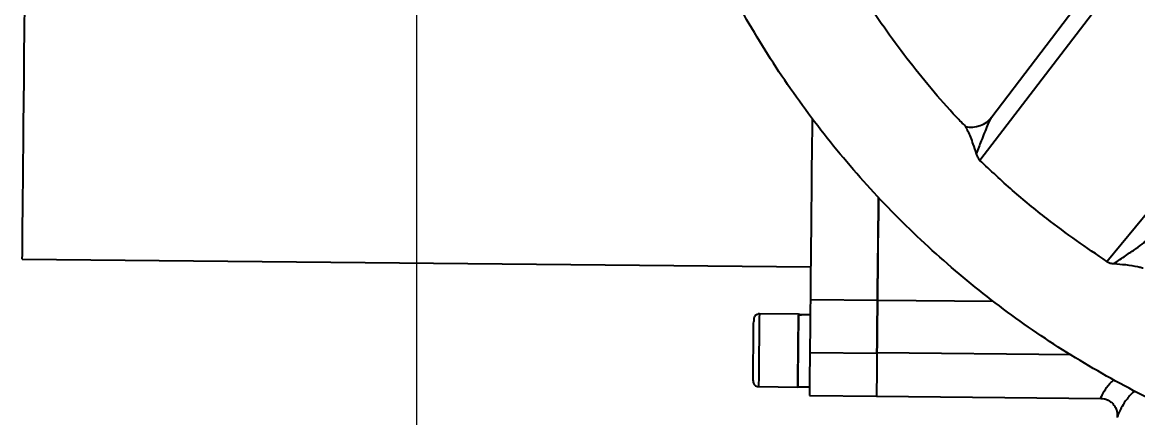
# Model space of a CAD drawing. Header units: millimetres. Extents: x 2454 to 4226, y 715 to 1968.
# Drawn here: x 2955.8 to 3135.3, y 932.4 to 996 of the extents above; entities that cross this region are included whole.
import ezdxf

# ---------------------------------------------------------------- set-up
doc = ezdxf.new("R2010")
doc.units = ezdxf.units.MM
doc.layers.add('标注', color=3, linetype='Continuous', lineweight=13)
doc.styles.add('SLDTEXTSTYLE1', font='txt.shx', dxfattribs={"width": 0.7, "bigfont": 'gbcbig.shx'})
doc.dimstyles.new('SLDDIMSTYLE12$0', dxfattribs={"dimtxt": 12, "dimasz": 10, "dimexe": 0, "dimexo": 0.0625, "dimgap": 0.875, "dimtad": 1, "dimdec": 1, "dimlfac": 1.8, "dimrnd": 1e-09, "dimzin": 12, "dimdsep": 46, "dimtxsty": 'SLDTEXTSTYLE1', "dimcen": 0.09, "dimdle": 8.16, "dimclrd": 3, "dimclre": 3, "dimadec": 0, "dimazin": 3, "dimtfac": 1, "dimtdec": 1, "dimtofl": 0, "dimtmove": 0, "dimatfit": 3, "dimfxl": 0, "dimfrac": 2, "dimtolj": 1, "dimlwd": 5, "dimlwe": 5, "dimarcsym": 0})

# ---------------------------------------------------------------- blocks, each defined once
blk = doc.blocks.new('*D50')
at = {"layer": 'Defpoints', "color": 0, "transparency": 16777216}
for p in [(3205.35, 1072.8), (3019.25, 833.3), (3203.38, 833.3)]:
    blk.add_point(p, dxfattribs=at)
at = {"layer": '标注', "color": 3, "lineweight": 5, "transparency": 16777216}
blk.add_line((3205.29, 1072.8), (3019.25, 1072.8), dxfattribs=at)
at = {"layer": '标注', "color": 3, "linetype": 'Continuous', "lineweight": 5, "transparency": 16777216}
for p, q in [((3019.25, 1062.8), (3019.25, 843.3)), ((3203.32, 833.3), (3019.25, 833.3))]:
    blk.add_line(p, q, dxfattribs=at)
at = {"layer": '标注', "color": 3, "transparency": 16777216}
for points in [[(3017.58, 1062.8), (3020.92, 1062.8), (3019.25, 1072.8)], [(3017.58, 843.3), (3020.92, 843.3), (3019.25, 833.3)]]:
    blk.add_solid(points, dxfattribs=at)
at = {"layer": '标注', "color": 0, "transparency": 16777216, "insert": (3004.66, 912.63), "char_height": 12, "attachment_point": 5, "rotation": 90, "style": 'SLDTEXTSTYLE1'}
blk.add_mtext('\\A1;{\\fSimSun|b0|i0|c134|p2;\\H2.28571x;245}', dxfattribs=at)

msp = doc.modelspace()

# ---------------------------------------------------------------- linework, layer by layer
at = {"color": 7, "linetype": 'Continuous', "lineweight": 25}
for p, q in [((3125.926, 999.203), (3111.827, 980.786)), ((3128.595, 998.161), (3109.917, 973.818)), ((3130.364, 957.557), (3149.905, 981.214)), ((2955.803, 957.957), (3082.696, 956.696)), ((3082.644, 951.436), (3093.443, 951.329)), ((3093.444, 951.359), (3112.086, 951.174)), ((3080.73, 949.065), (3074.431, 949.128)), ((3080.73, 949.011), (3080.729, 948.907)), ((3082.56, 942.944), (3093.359, 942.837)), ((3124.609, 942.542), (3093.359, 942.852)), ((3074.315, 937.428), (3080.614, 937.366)), ((3080.615, 937.419), (3082.505, 937.401)), ((3082.491, 935.997), (3093.29, 935.889)), ((3093.29, 935.89), (3129.382, 935.531))]:
    msp.add_line(p, q, dxfattribs=at)
at = {"color": 7, "linetype": 'Continuous', "lineweight": 25, "flags": 128}
for points in [[(2955.803, 957.957), (2955.804, 958.117), (2955.809, 958.598), (2955.817, 959.396), (2955.828, 960.508), (2955.842, 961.929), (2955.859, 963.65), (2955.879, 965.662), (2955.901, 967.957), (2955.927, 970.522), (2955.955, 973.344), (2955.985, 976.408), (2956.018, 979.699), (2956.053, 983.201), (2956.089, 986.895), (2956.128, 990.762), (2956.168, 994.784), (2956.209, 998.938), (2956.251, 1003.205), (2956.295, 1007.563), (2956.339, 1011.988), (2956.383, 1016.459), (2956.428, 1020.954)], [(3082.932, 980.526), (3082.921, 979.435), (3082.884, 975.656), (3082.848, 972.08), (3082.815, 968.725), (3082.784, 965.606), (3082.756, 962.738), (3082.73, 960.132), (3082.707, 957.803), (3082.687, 955.76), (3082.669, 954.012), (3082.655, 952.569), (3082.644, 951.436)], [(3093.607, 967.813), (3093.584, 965.499), (3093.555, 962.63), (3093.529, 960.025), (3093.506, 957.695), (3093.486, 955.652), (3093.469, 953.905), (3093.455, 952.461), (3093.443, 951.329)], [(3093.444, 951.359), (3093.455, 952.502), (3093.469, 953.955), (3093.487, 955.712), (3093.507, 957.764), (3093.53, 960.103), (3093.556, 962.716), (3093.585, 965.593), (3093.607, 967.875)], [(3082.644, 951.436), (3082.64, 951.009), (3082.633, 950.351), (3082.625, 949.481), (3082.614, 948.422), (3082.602, 947.204), (3082.589, 945.86), (3082.574, 944.427), (3082.56, 942.944)], [(3093.359, 942.852), (3093.374, 944.335), (3093.388, 945.769), (3093.402, 947.115), (3093.414, 948.335), (3093.424, 949.396), (3093.433, 950.269), (3093.439, 950.929), (3093.444, 951.359)], [(3093.443, 951.329), (3093.439, 950.902), (3093.433, 950.244), (3093.424, 949.374), (3093.413, 948.315), (3093.401, 947.097), (3093.388, 945.752), (3093.374, 944.319), (3093.359, 942.837)], [(3073.473, 943.287), (3073.485, 944.568), (3073.497, 945.762), (3073.507, 946.787), (3073.515, 947.573), (3073.519, 947.928)], [(3074.431, 949.128), (3074.43, 949.039), (3074.426, 948.649), (3074.419, 947.97), (3074.41, 947.038), (3074.399, 945.903), (3074.386, 944.627), (3074.373, 943.278)], [(3080.615, 937.419), (3080.615, 937.476), (3080.619, 937.82), (3080.625, 938.46), (3080.634, 939.359), (3080.645, 940.469), (3080.657, 941.73), (3080.671, 943.071), (3080.684, 944.421), (3080.697, 945.704), (3080.708, 946.852), (3080.718, 947.8), (3080.725, 948.498), (3080.729, 948.907)], [(3080.73, 949.011), (3080.73, 949.055), (3080.73, 948.976), (3080.726, 948.587), (3080.719, 947.907), (3080.71, 946.975), (3080.698, 945.841), (3080.686, 944.564), (3080.672, 943.215)], [(3073.424, 938.381), (3073.425, 938.506), (3073.43, 939), (3073.438, 939.787), (3073.448, 940.812), (3073.46, 942.006), (3073.473, 943.287)], [(3074.373, 943.278), (3074.359, 941.929), (3074.346, 940.652), (3074.335, 939.518), (3074.326, 938.586), (3074.319, 937.907), (3074.315, 937.517), (3074.315, 937.428)], [(3080.672, 943.215), (3080.659, 941.866), (3080.646, 940.59), (3080.635, 939.455), (3080.626, 938.523), (3080.619, 937.844), (3080.615, 937.454), (3080.614, 937.375), (3080.615, 937.419)], [(3082.56, 942.944), (3082.544, 941.384), (3082.529, 939.911), (3082.516, 938.596), (3082.506, 937.501), (3082.497, 936.679), (3082.492, 936.169), (3082.491, 935.997)], [(3093.359, 942.852), (3093.344, 941.292), (3093.329, 939.818), (3093.316, 938.5), (3093.305, 937.403), (3093.297, 936.578), (3093.292, 936.066), (3093.29, 935.89), (3093.29, 935.89)], [(3093.359, 942.837), (3093.344, 941.277), (3093.329, 939.804), (3093.316, 938.488), (3093.305, 937.393), (3093.297, 936.572), (3093.292, 936.062), (3093.29, 935.889)]]:
    msp.add_lwpolyline(points, dxfattribs=at)
at = {"color": 7, "linetype": 'Continuous', "lineweight": 25}
msp.add_arc((3108.509, 983.361), 4.202, 257.62568, 323.26961, dxfattribs=at)
for centre, start_param, end_param in [((3082.562, 943.196), 1.5707963, 1.7601929), ((3080.672, 943.215), 1.4765243, 1.5707963)]:
    msp.add_ellipse(centre, major_axis=(10.039, -0.1), ratio=0.577345, start_param=start_param, end_param=end_param, dxfattribs=at)
for points, knots in [([(3053.725, 1095.471), (3053.557, 1094.29), (3053.079, 1090.929), (3052.511, 1085.361), (3052.11, 1078.77), (3051.997, 1072.167), (3052.167, 1065.566), (3052.622, 1058.977), (3053.36, 1052.415), (3054.379, 1045.89), (3055.679, 1039.415), (3057.256, 1033.003), (3059.108, 1026.664), (3061.23, 1020.41), (3063.621, 1014.254), (3066.274, 1008.207), (3069.184, 1002.279), (3072.348, 996.482), (3075.758, 990.827), (3079.408, 985.323), (3083.292, 979.982), (3087.402, 974.813), (3091.731, 969.826), (3096.271, 965.03), (3101.013, 960.434), (3105.948, 956.046), (3111.068, 951.874), (3116.362, 947.927), (3121.822, 944.212), (3127.436, 940.735), (3133.195, 937.503), (3139.088, 934.522), (3145.103, 931.797), (3151.231, 929.334), (3157.458, 927.137), (3163.775, 925.21), (3170.169, 923.557), (3176.627, 922.181), (3183.14, 921.084), (3189.693, 920.268), (3196.275, 919.735), (3202.874, 919.486), (3209.478, 919.522), (3216.074, 919.841), (3222.651, 920.445), (3229.195, 921.331), (3235.695, 922.498), (3242.139, 923.943), (3248.514, 925.665), (3254.81, 927.659), (3261.013, 929.923), (3267.114, 932.452), (3273.1, 935.241), (3278.96, 938.285), (3284.684, 941.579), (3290.261, 945.116), (3295.68, 948.89), (3300.932, 952.893), (3306.007, 957.119), (3310.895, 961.56), (3315.587, 966.207), (3320.075, 971.051), (3324.35, 976.085), (3328.405, 981.297), (3332.231, 986.68), (3335.822, 992.222), (3339.171, 997.913), (3342.272, 1003.744), (3345.119, 1009.703), (3347.707, 1015.778), (3350.031, 1021.96), (3352.087, 1028.236), (3353.87, 1034.594), (3355.379, 1041.023), (3356.609, 1047.512), (3357.558, 1054.047), (3358.225, 1060.617), (3358.609, 1067.21), (3358.709, 1073.813), (3358.524, 1080.414), (3358.055, 1087.001), (3357.303, 1093.562), (3356.27, 1100.085), (3354.956, 1106.557), (3353.365, 1112.966), (3351.5, 1119.301), (3349.363, 1125.55), (3346.96, 1131.701), (3344.294, 1137.742), (3341.37, 1143.664), (3338.194, 1149.454), (3334.772, 1155.102), (3331.11, 1160.597), (3327.214, 1165.93), (3323.093, 1171.09), (3318.753, 1176.068), (3314.203, 1180.854), (3309.452, 1185.44), (3304.507, 1189.817), (3299.378, 1193.977), (3294.075, 1197.913), (3288.607, 1201.617), (3282.985, 1205.081), (3277.219, 1208.301), (3271.32, 1211.269), (3265.299, 1213.981), (3259.166, 1216.431), (3252.934, 1218.614), (3246.613, 1220.528), (3240.216, 1222.167), (3233.754, 1223.529), (3227.24, 1224.612), (3220.684, 1225.414), (3214.101, 1225.932), (3207.501, 1226.167), (3200.898, 1226.117), (3194.302, 1225.783), (3187.727, 1225.166), (3181.185, 1224.266), (3174.687, 1223.085), (3168.247, 1221.625), (3161.875, 1219.89), (3155.584, 1217.881), (3149.385, 1215.604), (3143.29, 1213.062), (3137.31, 1210.26), (3131.456, 1207.204), (3125.739, 1203.898), (3120.17, 1200.348), (3114.759, 1196.563), (3109.516, 1192.548), (3104.45, 1188.311), (3099.572, 1183.86), (3094.89, 1179.203), (3090.412, 1174.349), (3086.148, 1169.306), (3082.105, 1164.085), (3078.29, 1158.694), (3074.711, 1153.144), (3071.374, 1147.445), (3068.286, 1141.608), (3065.452, 1135.643), (3062.877, 1129.562), (3060.567, 1123.375), (3058.525, 1117.095), (3056.754, 1110.733), (3055.262, 1104.3), (3054.3, 1099.2), (3053.845, 1096.248), (3053.725, 1095.471)], [0, 0, 0, 0, 0.00371707, 0.01057073, 0.01742476, 0.02427878, 0.03113281, 0.03798684, 0.04484087, 0.0516949, 0.05854893, 0.06540296, 0.07225699, 0.07911102, 0.08596505, 0.09281907, 0.0996731, 0.10652713, 0.11338116, 0.12023519, 0.12708922, 0.13394325, 0.14079728, 0.14765131, 0.15450534, 0.16135937, 0.1682134, 0.17506743, 0.18192146, 0.18877549, 0.19562952, 0.20248355, 0.20933758, 0.21619161, 0.22304564, 0.22989967, 0.2367537, 0.24360773, 0.25046176, 0.25731579, 0.26416982, 0.27102385, 0.27787788, 0.28473191, 0.29158594, 0.29843997, 0.305294, 0.31214803, 0.31900206, 0.32585609, 0.33271012, 0.33956415, 0.34641818, 0.35327221, 0.36012624, 0.36698027, 0.3738343, 0.38068833, 0.38754236, 0.39439639, 0.40125042, 0.40810445, 0.41495848, 0.42181251, 0.42866653, 0.43552056, 0.44237459, 0.44922862, 0.45608265, 0.46293668, 0.46979071, 0.47664474, 0.48349877, 0.4903528, 0.49720683, 0.50406086, 0.51091488, 0.51776891, 0.52462294, 0.53147697, 0.538331, 0.54518503, 0.55203906, 0.55889309, 0.56574712, 0.57260114, 0.57945517, 0.5863092, 0.59316323, 0.60001726, 0.60687129, 0.61372532, 0.62057935, 0.62743338, 0.63428741, 0.64114144, 0.64799547, 0.6548495, 0.66170352, 0.66855755, 0.67541158, 0.68226561, 0.68911964, 0.69597367, 0.7028277, 0.70968173, 0.71653576, 0.72338979, 0.73024382, 0.73709785, 0.74395188, 0.75080591, 0.75765994, 0.76451397, 0.771368, 0.77822203, 0.78507606, 0.79193009, 0.79878412, 0.80563816, 0.81249219, 0.81934622, 0.82620025, 0.83305428, 0.83990831, 0.84676234, 0.85361637, 0.8604704, 0.86732443, 0.87417846, 0.88103249, 0.88788652, 0.89474054, 0.90159457, 0.9084486, 0.91530263, 0.92215666, 0.92901069, 0.93586472, 0.94271875, 0.94957278, 0.95642681, 0.96328084, 0.97013487, 0.9769889, 0.98384293, 0.99069696, 0.99755098, 1, 1, 1, 1]), ([(3107.629, 979.281), (3107.145, 979.774), (3105.212, 981.743), (3102.042, 985.387), (3098.133, 990.202), (3094.462, 995.205), (3091.021, 1000.368), (3087.821, 1005.683), (3084.868, 1011.14), (3082.168, 1016.726), (3079.726, 1022.43), (3077.549, 1028.239), (3075.64, 1034.143), (3074.004, 1040.127), (3072.644, 1046.181), (3071.562, 1052.29), (3070.762, 1058.443), (3070.244, 1064.625), (3070.01, 1070.825), (3070.06, 1077.03), (3070.398, 1083.224), (3070.915, 1088.487), (3071.366, 1091.673), (3071.527, 1092.812)], [0, 0, 0, 0, 0.0168019, 0.0670767, 0.1173514, 0.1676261, 0.2179009, 0.2681756, 0.3184503, 0.3687251, 0.4189998, 0.4692745, 0.5195493, 0.569824, 0.6200987, 0.6703735, 0.7206482, 0.770923, 0.8211977, 0.8714724, 0.9217472, 0.9720219, 1, 1, 1, 1]), ([(3111.876, 980.848), (3111.764, 980.675), (3111.519, 980.297), (3110.952, 978.995), (3110.221, 977.175), (3109.6, 975.581), (3109.323, 974.871)], [0, 0, 0, 0, 0.143983, 0.3135436, 0.6943381, 1, 1, 1, 1]), ([(3107.608, 979.257), (3107.625, 979.229), (3107.668, 979.155), (3107.993, 978.519), (3108.394, 977.58), (3108.856, 976.358), (3109.159, 975.405), (3109.326, 974.878)], [0, 0, 0, 0, 0.1173089, 0.3102513, 0.5202168, 0.7349424, 1, 1, 1, 1]), ([(3109.333, 974.856), (3109.39, 974.69), (3109.491, 974.398), (3109.708, 974.036), (3109.866, 973.871), (3109.917, 973.818)], [0, 0, 0, 0, 0.4689801, 0.8284703, 1, 1, 1, 1]), ([(3130.364, 957.557), (3127.094, 959.801), (3121.865, 963.39), (3115.133, 968.946), (3111.657, 972.192), (3109.917, 973.818)], [0, 0, 0, 0, 0.45458064, 0.72692318, 1, 1, 1, 1]), ([(3131.543, 957.227), (3132.168, 957.652), (3133.392, 958.484), (3135.004, 959.604), (3136.23, 960.474), (3136.639, 960.89), (3136.784, 961.039)], [0, 0, 0, 0, 0.3035386, 0.5944179, 0.8555763, 1, 1, 1, 1]), ([(3130.364, 957.557), (3130.497, 957.486), (3130.82, 957.313), (3131.237, 957.243), (3131.491, 957.223), (3131.564, 957.217)], [0, 0, 0, 0, 0.33390216, 0.80874156, 1, 1, 1, 1]), ([(3131.531, 957.219), (3132.147, 957.168), (3133.544, 957.052), (3135.063, 956.803), (3135.925, 956.604), (3136.185, 956.526), (3136.193, 956.523), (3136.195, 956.523)], [0, 0, 0, 0, 0.2975459, 0.6742449, 0.8385185, 0.958082, 1, 1, 1, 1]), ([(3074.442, 949.12), (3074.427, 949.123), (3074.304, 949.144), (3074.09, 949.076), (3073.858, 948.944), (3073.704, 948.783), (3073.609, 948.626), (3073.557, 948.487), (3073.533, 948.377), (3073.524, 948.302), (3073.522, 948.262), (3073.522, 948.246), (3073.522, 948.243), (3073.522, 948.241), (3073.522, 948.239), (3073.522, 948.238), (3073.522, 948.235), (3073.522, 948.204), (3073.521, 948.132), (3073.519, 947.933), (3073.519, 947.915)], [0, 0, 0, 0, 0.0143425, 0.1181853, 0.2000446, 0.2685564, 0.3262598, 0.373256, 0.4088855, 0.4324811, 0.4446033, 0.4466631, 0.4478832, 0.4490944, 0.450981, 0.4550298, 0.4685286, 0.5772762, 0.9616516, 1, 1, 1, 1]), ([(3073.424, 938.415), (3073.424, 938.39), (3073.424, 938.365), (3073.423, 938.333), (3073.423, 938.33), (3073.423, 938.326), (3073.424, 938.304), (3073.426, 938.235), (3073.449, 938.082), (3073.532, 937.874), (3073.705, 937.653), (3073.954, 937.494), (3074.18, 937.414), (3074.302, 937.434), (3074.318, 937.436)], [0, 0, 0, 0, 0.3087338, 0.3134041, 0.3156402, 0.3178037, 0.3217428, 0.3486557, 0.4181022, 0.5455342, 0.6713489, 0.8198071, 0.9765813, 1, 1, 1, 1]), ([(3129.382, 935.535), (3129.382, 935.534), (3129.334, 935.419), (3129.451, 935.733), (3129.68, 936.225), (3130.037, 936.873), (3130.571, 937.694), (3131.264, 938.32), (3131.483, 938.518)], [0, 0, 0, 0, 0.0033627, 0.3116232, 0.4505974, 0.5802832, 0.8672917, 1, 1, 1, 1]), ([(3129.381, 935.531), (3129.557, 935.519), (3129.923, 935.495), (3130.463, 935.314), (3130.978, 935.017), (3131.424, 934.6), (3131.766, 934.094), (3131.98, 933.54), (3132.074, 932.978), (3132.041, 932.613), (3132.025, 932.437)], [0, 0, 0, 0, 0.114964, 0.2381171, 0.3674061, 0.4999968, 0.6325878, 0.761878, 0.8850331, 1, 1, 1, 1]), ([(3134.867, 936.71), (3134.745, 936.61), (3134.131, 936.106), (3133.319, 935.094), (3132.74, 934.133), (3132.435, 933.507), (3132.215, 932.993), (3132.056, 932.538), (3132.036, 932.471), (3132.025, 932.438)], [0, 0, 0, 0, 0.047383, 0.2375184, 0.4235309, 0.519567, 0.6189565, 0.8078628, 1, 1, 1, 1])]:
    msp.add_open_spline(points, degree=3, knots=knots, dxfattribs=at)

# ---------------------------------------------------------------- dimensions: what is measured, and where the dimension line sits
at = {"layer": '标注'}
dim = msp.add_linear_dim(base=(3019.249, 833.301), p1=(3205.353, 1072.804), p2=(3203.378, 833.301), angle=90, text='{\\fSimSun|b0|i0|c134|p2;\\H2.28571x;245}', dimstyle='SLDDIMSTYLE12$0', override={"dimtdec": 3, "dimtzin": 0}, dxfattribs=at)
dim.commit()
dim.dimension.update_dxf_attribs({"geometry": '*D50', "text_midpoint": (3019.249, 912.633), "dimtype": 160})

doc.saveas('drawing.dxf')
